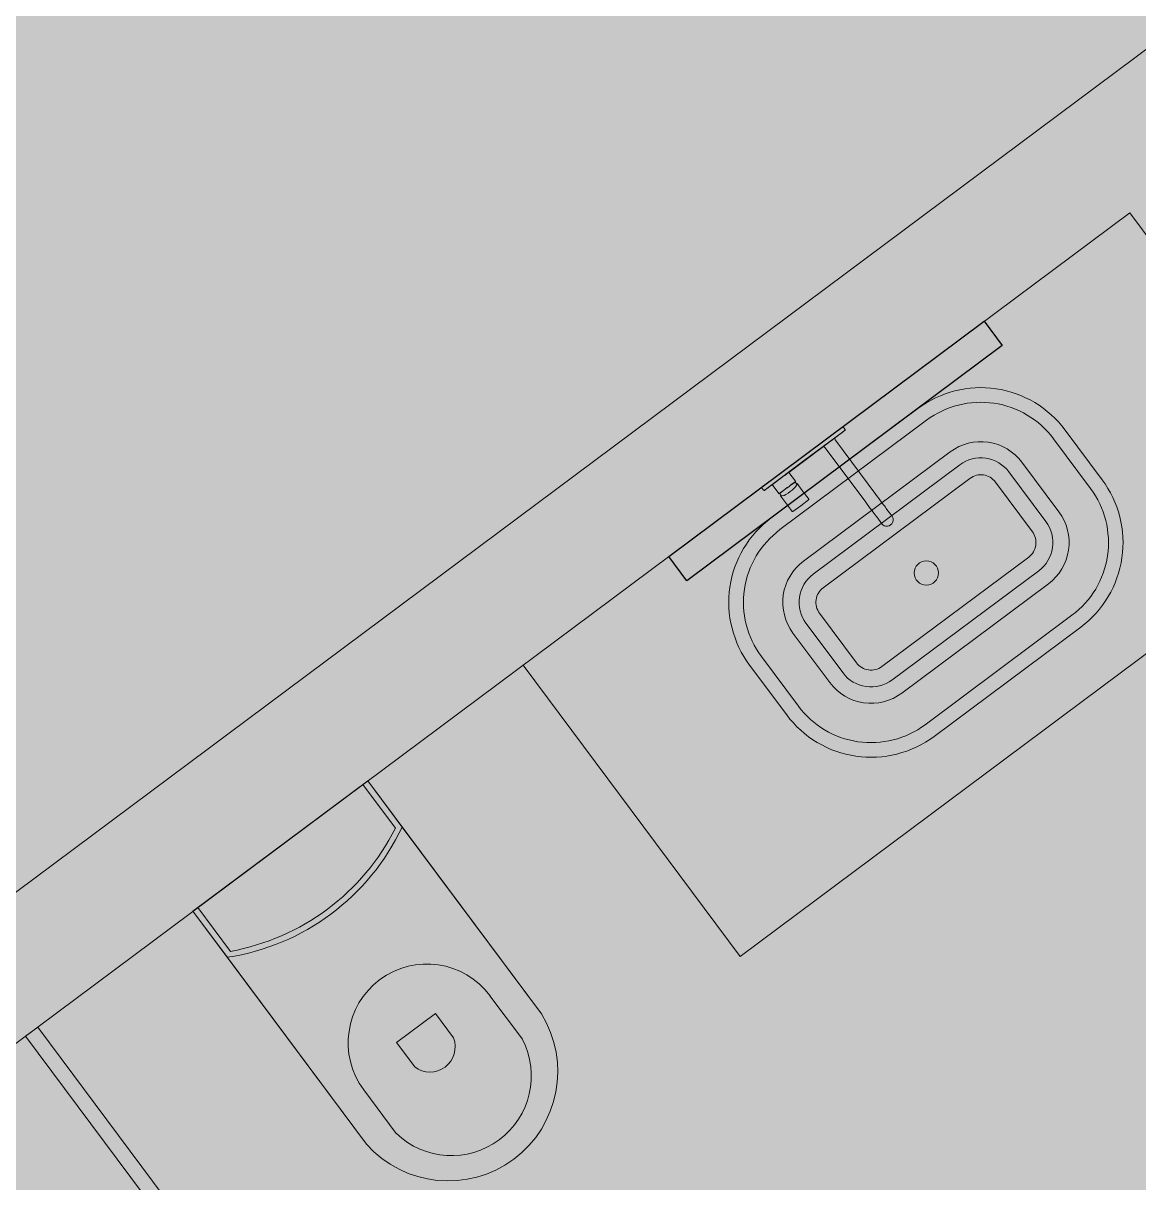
# Model space of a CAD drawing. Header units: metres. Extents: x -466 to 1322, y -1072 to 50.
# Drawn here: x 433.965 to 435.808, y -181.068 to -179.153 of the extents above; entities that cross this region are included whole.
import ezdxf

# ---------------------------------------------------------------- set-up
doc = ezdxf.new("R2010")
doc.units = ezdxf.units.M
for name, color, linetype, lineweight in [('A - CANCEL', 2, 'Continuous', 0), ('A - MURO BAJO', 2, 'Continuous', 0), ('A-ACCESORIOS DE BAÑO', 6, 'Continuous', 0), ('A-Fixt', 122, 'Continuous', 5), ('A-MURO INT', 4, 'Continuous', 0)]:
    doc.layers.add(name, color=color, linetype=linetype, lineweight=lineweight)
doc.layers.add('A-MIRROR', color=8, linetype='Continuous')
doc.layers.add('Hatch Interior', color=7, linetype='Continuous', lineweight=0, true_color=0xaf6350)

# ---------------------------------------------------------------- blocks, each defined once
blk = doc.blocks.new('monomando powder room')
at = {"layer": 'A-ACCESORIOS DE BAÑO'}
for p, q in [((-98.7727, -159.2227), (-98.7727, -159.2225)), ((-98.7667, -159.2225), (-98.7727, -159.2225)), ((-98.7727, -159.2225), (-98.7667, -159.2225)), ((-98.7727, -159.2233), (-98.7727, -159.2227)), ((-98.7727, -159.2243), (-98.7727, -159.2233)), ((-98.7727, -159.2255), (-98.7727, -159.2243)), ((-98.7727, -159.227), (-98.7727, -159.2255)), ((-98.7727, -159.2285), (-98.7727, -159.227)), ((-98.7727, -159.3065), (-98.7727, -159.2285)), ((-98.766, -159.2228), (-98.7667, -159.2225)), ((-98.766, -159.223), (-98.766, -159.2228)), ((-98.7657, -159.2235), (-98.766, -159.2228)), ((-98.766, -159.2236), (-98.766, -159.223)), ((-98.766, -159.2245), (-98.766, -159.2236)), ((-98.766, -159.2257), (-98.766, -159.2245)), ((-98.766, -159.227), (-98.766, -159.2257)), ((-98.766, -159.2285), (-98.766, -159.227)), ((-98.766, -159.3065), (-98.766, -159.2285)), ((-98.7657, -159.2237), (-98.7657, -159.2235)), ((-98.7657, -159.2242), (-98.7657, -159.2237)), ((-98.7657, -159.225), (-98.7657, -159.2242)), ((-98.7657, -159.226), (-98.7657, -159.225)), ((-98.7657, -159.2272), (-98.7657, -159.226)), ((-98.7657, -159.2285), (-98.7657, -159.2272)), ((-98.7657, -159.2295), (-98.7657, -159.2285)), ((-98.7657, -159.2395), (-98.7657, -159.2285)), ((-98.7657, -159.2322), (-98.7657, -159.2295)), ((-98.7657, -159.2309), (-98.7657, -159.2299)), ((-98.7657, -159.2335), (-98.7657, -159.2309)), ((-98.7657, -159.2367), (-98.7657, -159.2322)), ((-98.7657, -159.2377), (-98.7657, -159.2335)), ((-98.7657, -159.2426), (-98.7657, -159.2367)), ((-98.7657, -159.2395), (-98.7657, -159.2377)), ((-98.7657, -159.2396), (-98.7657, -159.239)), ((-98.7657, -159.2395), (-98.7657, -159.239)), ((-98.7473, -159.2395), (-98.7657, -159.2395)), ((-98.7657, -159.2395), (-98.7473, -159.2395)), ((-98.7657, -159.2413), (-98.7657, -159.2396)), ((-98.7657, -159.2441), (-98.7657, -159.2413)), ((-98.7657, -159.2493), (-98.7657, -159.2426)), ((-98.7657, -159.2477), (-98.7657, -159.2441)), ((-98.7657, -159.2519), (-98.7657, -159.2477)), ((-98.7657, -159.2565), (-98.7657, -159.2493)), ((-98.7469, -159.2397), (-98.7473, -159.2395)), ((-98.7467, -159.2402), (-98.7469, -159.2397)), ((-98.7469, -159.2403), (-98.7469, -159.2397)), ((-98.7469, -159.242), (-98.7469, -159.2403)), ((-98.7469, -159.2446), (-98.7469, -159.242)), ((-98.7469, -159.2481), (-98.7469, -159.2446)), ((-98.7469, -159.2522), (-98.7469, -159.2481)), ((-98.7467, -159.2405), (-98.7467, -159.2402)), ((-98.7427, -159.2405), (-98.7467, -159.2405)), ((-98.7467, -159.2411), (-98.7467, -159.2405)), ((-98.7467, -159.2405), (-98.7427, -159.2405)), ((-98.7467, -159.2426), (-98.7467, -159.2411)), ((-98.7467, -159.2452), (-98.7467, -159.2426)), ((-98.7467, -159.2485), (-98.7467, -159.2452)), ((-98.7467, -159.2523), (-98.7467, -159.2485)), ((-98.7286, -159.2395), (-98.7427, -159.2395)), ((-98.7427, -159.2401), (-98.7427, -159.2395)), ((-98.7416, -159.2401), (-98.7427, -159.2395)), ((-98.7427, -159.2395), (-98.7286, -159.2395)), ((-98.7427, -159.2405), (-98.7427, -159.2401)), ((-98.7413, -159.2406), (-98.7427, -159.2405)), ((-98.7407, -159.2417), (-98.7416, -159.2401)), ((-98.7398, -159.2445), (-98.7407, -159.2417)), ((-98.7392, -159.248), (-98.7398, -159.2445)), ((-98.7388, -159.2521), (-98.7392, -159.248)), ((-98.7286, -159.2395), (-98.7122, -159.2395)), ((-98.7122, -159.2395), (-98.7286, -159.2395)), ((-98.7103, -159.2395), (-98.7122, -159.2395)), ((-98.7122, -159.2395), (-98.7103, -159.2395)), ((-98.7099, -159.2398), (-98.7103, -159.2395)), ((-98.7097, -159.2403), (-98.7099, -159.2398)), ((-98.7097, -159.2565), (-98.7097, -159.2403)), ((-98.7657, -159.2565), (-98.7657, -159.2519)), ((-98.7657, -159.261), (-98.7657, -159.2565)), ((-98.7657, -159.2637), (-98.7657, -159.2565)), ((-98.7657, -159.2652), (-98.7657, -159.261)), ((-98.7657, -159.2704), (-98.7657, -159.2637)), ((-98.7657, -159.2689), (-98.7657, -159.2652)), ((-98.7469, -159.2565), (-98.7469, -159.2522)), ((-98.7469, -159.2608), (-98.7469, -159.2565)), ((-98.7469, -159.2648), (-98.7469, -159.2608)), ((-98.7469, -159.2683), (-98.7469, -159.2648)), ((-98.7469, -159.271), (-98.7469, -159.2683)), ((-98.7467, -159.2565), (-98.7467, -159.2523)), ((-98.7467, -159.2606), (-98.7467, -159.2565)), ((-98.7467, -159.2644), (-98.7467, -159.2606)), ((-98.7467, -159.2677), (-98.7467, -159.2644)), ((-98.7467, -159.2703), (-98.7467, -159.2677)), ((-98.7407, -159.2712), (-98.7398, -159.2684)), ((-98.7398, -159.2684), (-98.7392, -159.2649)), ((-98.7392, -159.2649), (-98.7388, -159.2608)), ((-98.7387, -159.2565), (-98.7388, -159.2521)), ((-98.7388, -159.2608), (-98.7387, -159.2565)), ((-98.7097, -159.2727), (-98.7097, -159.2565)), ((-98.7657, -159.2717), (-98.7657, -159.2689)), ((-98.7657, -159.2763), (-98.7657, -159.2704)), ((-98.7657, -159.2734), (-98.7657, -159.2717)), ((-98.7657, -159.274), (-98.7657, -159.2734)), ((-98.7473, -159.2735), (-98.7657, -159.2735)), ((-98.7657, -159.3065), (-98.7657, -159.2735)), ((-98.7657, -159.2753), (-98.7657, -159.2735)), ((-98.7657, -159.2735), (-98.7473, -159.2735)), ((-98.7657, -159.274), (-98.7657, -159.2735)), ((-98.7657, -159.2795), (-98.7657, -159.2753)), ((-98.7657, -159.2808), (-98.7657, -159.2763)), ((-98.7657, -159.2821), (-98.7657, -159.2795)), ((-98.7657, -159.2835), (-98.7657, -159.2808)), ((-98.7657, -159.2831), (-98.7657, -159.2821)), ((-98.7657, -159.2845), (-98.7657, -159.2835)), ((-98.7473, -159.2735), (-98.7469, -159.2732)), ((-98.7469, -159.2726), (-98.7469, -159.271)), ((-98.7469, -159.2732), (-98.7469, -159.2726)), ((-98.7469, -159.2732), (-98.7467, -159.2727)), ((-98.7467, -159.2719), (-98.7467, -159.2703)), ((-98.7467, -159.2725), (-98.7467, -159.2719)), ((-98.7467, -159.2727), (-98.7467, -159.2725)), ((-98.7467, -159.2725), (-98.7427, -159.2725)), ((-98.7427, -159.2725), (-98.7467, -159.2725)), ((-98.7427, -159.2725), (-98.7413, -159.2723)), ((-98.7427, -159.2728), (-98.7427, -159.2725)), ((-98.7427, -159.2735), (-98.7416, -159.2728)), ((-98.7427, -159.2735), (-98.7427, -159.2728)), ((-98.7427, -159.2735), (-98.7286, -159.2735)), ((-98.7286, -159.2735), (-98.7427, -159.2735)), ((-98.7416, -159.2728), (-98.7407, -159.2712)), ((-98.7256, -159.2735), (-98.7286, -159.2735)), ((-98.7286, -159.2735), (-98.7256, -159.2735)), ((-98.7256, -159.2735), (-98.7122, -159.2735)), ((-98.7122, -159.2735), (-98.7256, -159.2735)), ((-98.7122, -159.2735), (-98.7103, -159.2735)), ((-98.7103, -159.2735), (-98.7122, -159.2735)), ((-98.7103, -159.2735), (-98.7099, -159.2731)), ((-98.7099, -159.2731), (-98.7097, -159.2727)), ((-98.7727, -159.3845), (-98.7727, -159.3065)), ((-98.7727, -159.3845), (-98.7727, -159.3065)), ((-98.766, -159.3845), (-98.766, -159.3065)), ((-98.766, -159.3845), (-98.766, -159.3065)), ((-98.7657, -159.343), (-98.7657, -159.3065)), ((-98.7657, -159.3295), (-98.7657, -159.3285)), ((-98.7657, -159.3322), (-98.7657, -159.3295)), ((-98.7657, -159.3309), (-98.7657, -159.3299)), ((-98.7657, -159.3335), (-98.7657, -159.3309)), ((-98.7657, -159.3367), (-98.7657, -159.3322)), ((-98.7657, -159.3377), (-98.7657, -159.3335)), ((-98.7657, -159.3426), (-98.7657, -159.3367)), ((-98.7657, -159.343), (-98.7657, -159.3377)), ((-98.7657, -159.3411), (-98.7657, -159.3405)), ((-98.7657, -159.3426), (-98.7657, -159.3411)), ((-98.7657, -159.3424), (-98.7657, -159.3419)), ((-98.7657, -159.343), (-98.7657, -159.3424)), ((-98.7657, -159.3493), (-98.7657, -159.3426)), ((-98.7657, -159.3452), (-98.7657, -159.3426)), ((-98.7653, -159.3443), (-98.7657, -159.343)), ((-98.7657, -159.3485), (-98.7657, -159.3452)), ((-98.7645, -159.3453), (-98.7653, -159.3443)), ((-98.7635, -159.3458), (-98.7645, -159.3453)), ((-98.7657, -159.3524), (-98.7657, -159.3485)), ((-98.7657, -159.3565), (-98.7657, -159.3493)), ((-98.7657, -159.3565), (-98.7657, -159.3524)), ((-98.7657, -159.3606), (-98.7657, -159.3565)), ((-98.7657, -159.3637), (-98.7657, -159.3565)), ((-98.7657, -159.3645), (-98.7657, -159.3606)), ((-98.7657, -159.3704), (-98.7657, -159.3637)), ((-98.7657, -159.3678), (-98.7657, -159.3645)), ((-98.7627, -159.346), (-98.7635, -159.3458)), ((-98.7622, -159.346), (-98.7627, -159.346)), ((-98.7627, -159.346), (-98.7622, -159.346)), ((-98.6502, -159.346), (-98.7622, -159.346)), ((-98.7622, -159.346), (-98.6502, -159.346)), ((-98.6459, -159.346), (-98.6502, -159.346)), ((-98.6502, -159.346), (-98.6459, -159.346)), ((-98.6459, -159.346), (-98.6416, -159.346)), ((-98.6416, -159.346), (-98.6459, -159.346)), ((-98.6416, -159.346), (-98.6375, -159.346)), ((-98.6375, -159.346), (-98.6416, -159.346)), ((-98.6337, -159.346), (-98.6375, -159.346)), ((-98.6375, -159.346), (-98.6337, -159.346)), ((-98.6301, -159.346), (-98.6337, -159.346)), ((-98.6337, -159.346), (-98.6301, -159.346)), ((-98.6268, -159.346), (-98.6301, -159.346)), ((-98.6301, -159.346), (-98.6268, -159.346)), ((-98.624, -159.346), (-98.6268, -159.346)), ((-98.6268, -159.346), (-98.624, -159.346)), ((-98.624, -159.346), (-98.6216, -159.346)), ((-98.6216, -159.346), (-98.624, -159.346)), ((-98.6216, -159.346), (-98.6197, -159.346)), ((-98.6197, -159.346), (-98.6216, -159.346)), ((-98.6055, -159.346), (-98.6197, -159.346)), ((-98.6197, -159.346), (-98.6055, -159.346)), ((-98.603, -159.3464), (-98.6055, -159.346)), ((-98.6006, -159.3474), (-98.603, -159.3464)), ((-98.5986, -159.3491), (-98.6006, -159.3474)), ((-98.6006, -159.3656), (-98.5986, -159.3639)), ((-98.597, -159.3513), (-98.5986, -159.3491)), ((-98.5986, -159.3639), (-98.597, -159.3617)), ((-98.596, -159.3538), (-98.597, -159.3513)), ((-98.597, -159.3617), (-98.596, -159.3592)), ((-98.5957, -159.3565), (-98.596, -159.3538)), ((-98.5957, -159.3565), (-98.596, -159.3538)), ((-98.596, -159.3592), (-98.5957, -159.3565)), ((-98.596, -159.3592), (-98.5957, -159.3565)), ((-98.7657, -159.3704), (-98.7657, -159.3678)), ((-98.7657, -159.37), (-98.7653, -159.3687)), ((-98.7657, -159.3845), (-98.7657, -159.37)), ((-98.7657, -159.3845), (-98.7657, -159.37)), ((-98.7657, -159.3753), (-98.7657, -159.37)), ((-98.7657, -159.3706), (-98.7657, -159.37)), ((-98.7657, -159.3763), (-98.7657, -159.3704)), ((-98.7657, -159.3719), (-98.7657, -159.3704)), ((-98.7657, -159.3711), (-98.7657, -159.3706)), ((-98.7657, -159.3725), (-98.7657, -159.3719)), ((-98.7657, -159.3795), (-98.7657, -159.3753)), ((-98.7657, -159.3808), (-98.7657, -159.3763)), ((-98.7657, -159.3821), (-98.7657, -159.3795)), ((-98.7657, -159.3835), (-98.7657, -159.3808)), ((-98.7657, -159.3831), (-98.7657, -159.3821)), ((-98.7657, -159.3845), (-98.7657, -159.3835)), ((-98.7653, -159.3687), (-98.7645, -159.3677)), ((-98.7645, -159.3677), (-98.7635, -159.3672)), ((-98.7635, -159.3672), (-98.7627, -159.367)), ((-98.7627, -159.367), (-98.7622, -159.367)), ((-98.7622, -159.367), (-98.7627, -159.367)), ((-98.6502, -159.367), (-98.7622, -159.367)), ((-98.7622, -159.367), (-98.6502, -159.367)), ((-98.6459, -159.367), (-98.6502, -159.367)), ((-98.6502, -159.367), (-98.6459, -159.367)), ((-98.6416, -159.367), (-98.6459, -159.367)), ((-98.6459, -159.367), (-98.6416, -159.367)), ((-98.6375, -159.367), (-98.6416, -159.367)), ((-98.6416, -159.367), (-98.6375, -159.367)), ((-98.6375, -159.367), (-98.6337, -159.367)), ((-98.6337, -159.367), (-98.6375, -159.367)), ((-98.6337, -159.367), (-98.6301, -159.367)), ((-98.6301, -159.367), (-98.6337, -159.367)), ((-98.6268, -159.367), (-98.6301, -159.367)), ((-98.6301, -159.367), (-98.6268, -159.367)), ((-98.624, -159.367), (-98.6268, -159.367)), ((-98.6268, -159.367), (-98.624, -159.367)), ((-98.624, -159.367), (-98.6216, -159.367)), ((-98.6216, -159.367), (-98.624, -159.367)), ((-98.6216, -159.367), (-98.6197, -159.367)), ((-98.6197, -159.367), (-98.6216, -159.367)), ((-98.6197, -159.367), (-98.6055, -159.367)), ((-98.6055, -159.367), (-98.6197, -159.367)), ((-98.6055, -159.367), (-98.603, -159.3666)), ((-98.603, -159.3666), (-98.6006, -159.3656)), ((-98.7727, -159.386), (-98.7727, -159.3845)), ((-98.7727, -159.3875), (-98.7727, -159.386)), ((-98.7727, -159.3887), (-98.7727, -159.3875)), ((-98.7727, -159.3897), (-98.7727, -159.3887)), ((-98.7727, -159.3903), (-98.7727, -159.3897)), ((-98.7727, -159.3905), (-98.7727, -159.3903)), ((-98.7727, -159.3905), (-98.7667, -159.3905)), ((-98.7667, -159.3905), (-98.7727, -159.3905)), ((-98.7667, -159.3905), (-98.766, -159.3902)), ((-98.766, -159.386), (-98.766, -159.3845)), ((-98.766, -159.3873), (-98.766, -159.386)), ((-98.766, -159.3885), (-98.766, -159.3873)), ((-98.766, -159.3894), (-98.766, -159.3885)), ((-98.766, -159.39), (-98.766, -159.3894)), ((-98.766, -159.3902), (-98.7657, -159.3895)), ((-98.766, -159.3902), (-98.766, -159.39)), ((-98.7657, -159.3858), (-98.7657, -159.3845)), ((-98.7657, -159.387), (-98.7657, -159.3858)), ((-98.7657, -159.388), (-98.7657, -159.387)), ((-98.7657, -159.3888), (-98.7657, -159.388)), ((-98.7657, -159.3893), (-98.7657, -159.3888)), ((-98.7657, -159.3895), (-98.7657, -159.3893))]:
    blk.add_line(p, q, dxfattribs=at)

msp = doc.modelspace()

# ---------------------------------------------------------------- hatches: boundary and pattern name
at = {"layer": 'A-MURO INT', "transparency": 33554687}
h = msp.add_hatch(color=256, dxfattribs=at)
h.dxf.hatch_style = 1
h.paths.add_polyline_path([(433.3874, -181.2589), (435.7928, -179.466), (436.3904, -180.2678), (436.5507, -180.1483), (435.8336, -179.1861), (430.5418, -183.1304), (430.9004, -183.6115), (431.259, -184.0926), (431.4193, -183.973), (431.0608, -183.492), (430.8217, -183.1713), (433.2271, -181.3784), (434.3028, -182.8216), (431.7371, -184.734), (431.8566, -184.8943), (434.4223, -182.982), (436.3944, -185.6278), (436.3946, -185.628), (436.3703, -185.6461), (435.9936, -185.9266), (436.1131, -186.087), (436.514, -185.7882), (437.8287, -187.5521), (437.9891, -187.4326), (436.6743, -185.6687), (437.0752, -185.3699), (436.9557, -185.2095), (436.579, -185.4902), (436.5792, -185.4904), (436.5549, -185.5085), (436.3503, -185.234), (436.3049, -185.173), (434.8554, -183.2283), (434.8099, -183.1674), (434.6064, -182.8943), (434.5827, -182.8624), (437.1484, -180.95), (437.0288, -180.7897), (434.4631, -182.7021)])
h.paths.add_polyline_path([(433.6005, -181.1), (433.6011, -181.0996), (433.6085, -181.0941), (433.6278, -181.0797), (433.6278, -181.0797), (433.6225, -181.0837), (433.6092, -181.0936), (433.6005, -181.1)], flags=16)
at = {"layer": 'Hatch Interior', "transparency": 33554687}
h = msp.add_hatch(color=256, dxfattribs=at)
h.dxf.hatch_style = 1
edge = h.paths.add_edge_path()
edge.add_line((417.7382, -197.1638), (419.3856, -199.3747))
edge.add_arc((419.7198, -199.9897), 0.7, 36.6996, 118.5178, ccw=False)
edge.add_line((420.2811, -199.5714), (421.6441, -198.5555))
edge.add_line((421.6441, -198.5555), (425.1105, -200.2313))
edge.add_line((425.1105, -200.2313), (423.8168, -202.9072))
edge.add_line((423.8168, -202.9072), (449.7456, -215.4426))
edge.add_line((449.7456, -215.4426), (452.2266, -210.3109))
edge.add_line((452.2266, -210.3109), (452.8795, -208.9604))
edge.add_line((452.8795, -208.9604), (426.2831, -196.1578))
edge.add_line((426.2831, -196.1578), (424.9683, -194.3939))
edge.add_line((424.9683, -194.3939), (443.8484, -180.3214))
edge.add_line((443.8484, -180.3214), (442.6531, -178.7178))
edge.add_line((442.6531, -178.7178), (449.1895, -173.8458))
edge.add_line((449.1895, -173.8458), (446.0819, -169.6766))
edge.add_line((446.0819, -169.6766), (408.2908, -197.8447))
edge.add_line((408.2908, -197.8447), (413.4672, -200.3473))
edge.add_line((413.4672, -200.3473), (417.7382, -197.1638))

# ---------------------------------------------------------------- linework, layer by layer
at = {"layer": 'A - CANCEL'}
msp.add_lwpolyline([(433.9687, -180.8256), (433.9888, -180.8107), (434.6169, -181.6534), (434.5969, -181.6683)], close=True, dxfattribs=at)
at = {"layer": 'A - MURO BAJO', "ltscale": 0.05}
msp.add_lwpolyline([(436.1513, -179.9471), (435.1491, -180.6941), (434.7905, -180.213)], dxfattribs=at)
at = {"layer": 'A-Fixt'}
for p, q in [((434.2453, -180.6194), (434.534, -180.4043)), ((434.534, -180.4043), (434.3896, -180.5118)), ((434.534, -180.4043), (434.8208, -180.7891)), ((434.5907, -180.4804), (434.534, -180.4043)), ((434.5259, -180.4103), (434.5798, -180.4825)), ((434.8208, -180.7891), (434.5907, -180.4804)), ((434.3896, -180.5118), (434.2453, -180.6194)), ((434.5322, -181.0043), (434.2453, -180.6194)), ((434.2453, -180.6194), (434.3021, -180.6956)), ((434.3072, -180.6857), (434.2533, -180.6134)), ((434.3021, -180.6956), (434.5322, -181.0043)), ((434.7359, -180.7589), (434.7897, -180.831)), ((434.6458, -180.7886), (434.5817, -180.8364)), ((434.6757, -180.8287), (434.6458, -180.7886)), ((434.5817, -180.8364), (434.6116, -180.8765)), ((434.5812, -180.9864), (434.5274, -180.9143))]:
    msp.add_line(p, q, dxfattribs=at)
for points in [[(435.4693, -180.3307), (435.7116, -180.1501, 0.414214), (435.7471, -179.9068), (435.686, -179.8248, 0.414214), (435.4427, -179.7893), (435.2003, -179.9699, 0.414214), (435.1648, -180.2132), (435.226, -180.2953, 0.414214)], [(435.4548, -180.3114), (435.6972, -180.1307, 0.414214), (435.7278, -179.9212), (435.6666, -179.8392, 0.414214), (435.4571, -179.8086), (435.2148, -179.9893, 0.414214), (435.1842, -180.1988), (435.2453, -180.2808, 0.414214)], [(435.416, -180.2593), (435.6584, -180.0786, 0.414214), (435.6757, -179.9601), (435.6145, -179.8781, 0.414214), (435.496, -179.8608), (435.2536, -180.0414, 0.414214), (435.2363, -180.16), (435.2974, -180.242, 0.414214)], [(435.3999, -180.2377), (435.6423, -180.0571, 0.414214), (435.6541, -179.9761), (435.593, -179.8941, 0.414214), (435.512, -179.8823), (435.2697, -180.0629, 0.414214), (435.2578, -180.1439), (435.319, -180.2259, 0.414214)], [(435.3833, -180.2154), (435.6257, -180.0347, 0.414214), (435.6318, -179.9928), (435.5707, -179.9107, 0.414214), (435.5287, -179.9046), (435.2863, -180.0853, 0.414214), (435.2802, -180.1273), (435.3413, -180.2093, 0.414214)]]:
    msp.add_lwpolyline(points, format="xyb", close=True, dxfattribs=at)
msp.add_circle((435.4566, -180.0609), 0.02, dxfattribs=at)
for centre, radius, start, end in [((434.2447, -180.3174), 0.3825, 278.6271, 334.7721), ((434.2387, -180.3094), 0.3825, 280.3118, 333.0874), ((434.6317, -180.8366), 0.13, 36.6996, 216.6996), ((434.6671, -180.8841), 0.1807, 221.6787, 31.7205), ((434.6671, -180.8841), 0.1807, 221.6787, 31.7205), ((434.6724, -180.8912), 0.1318, 226.2269, 27.1723), ((434.6367, -180.8433), 0.0417, 232.9598, 20.4394)]:
    msp.add_arc(centre, radius, start, end, dxfattribs=at)
at = {"layer": 'A-MIRROR'}
msp.add_lwpolyline([(435.5522, -179.6453), (435.5821, -179.6854), (435.0609, -180.0738), (435.0311, -180.0338)], close=True, dxfattribs=at)
at = {"layer": 'A-MURO INT'}
msp.add_lwpolyline([(431.8566, -184.8943), (434.4223, -182.982), (436.3944, -185.6278), (435.9936, -185.9266), (436.1131, -186.087), (436.514, -185.7882), (437.8287, -187.5521), (437.9891, -187.4326), (436.6743, -185.6687), (437.0752, -185.3699), (436.9557, -185.2095), (436.5548, -185.5083), (434.5827, -182.8624), (437.1484, -180.95), (437.0288, -180.7897), (434.4631, -182.7021), (433.3874, -181.2589), (435.7928, -179.466), (436.3904, -180.2678), (436.5507, -180.1483), (435.8336, -179.1861), (430.5418, -183.1304)], dxfattribs=at)

# ---------------------------------------------------------------- block references
at = {"layer": 'A-Fixt', "xscale": -1, "rotation": 126.699610238933}
msp.add_blockref('monomando powder room', (366.5514, -354.268), dxfattribs=at)

doc.saveas('drawing.dxf')
